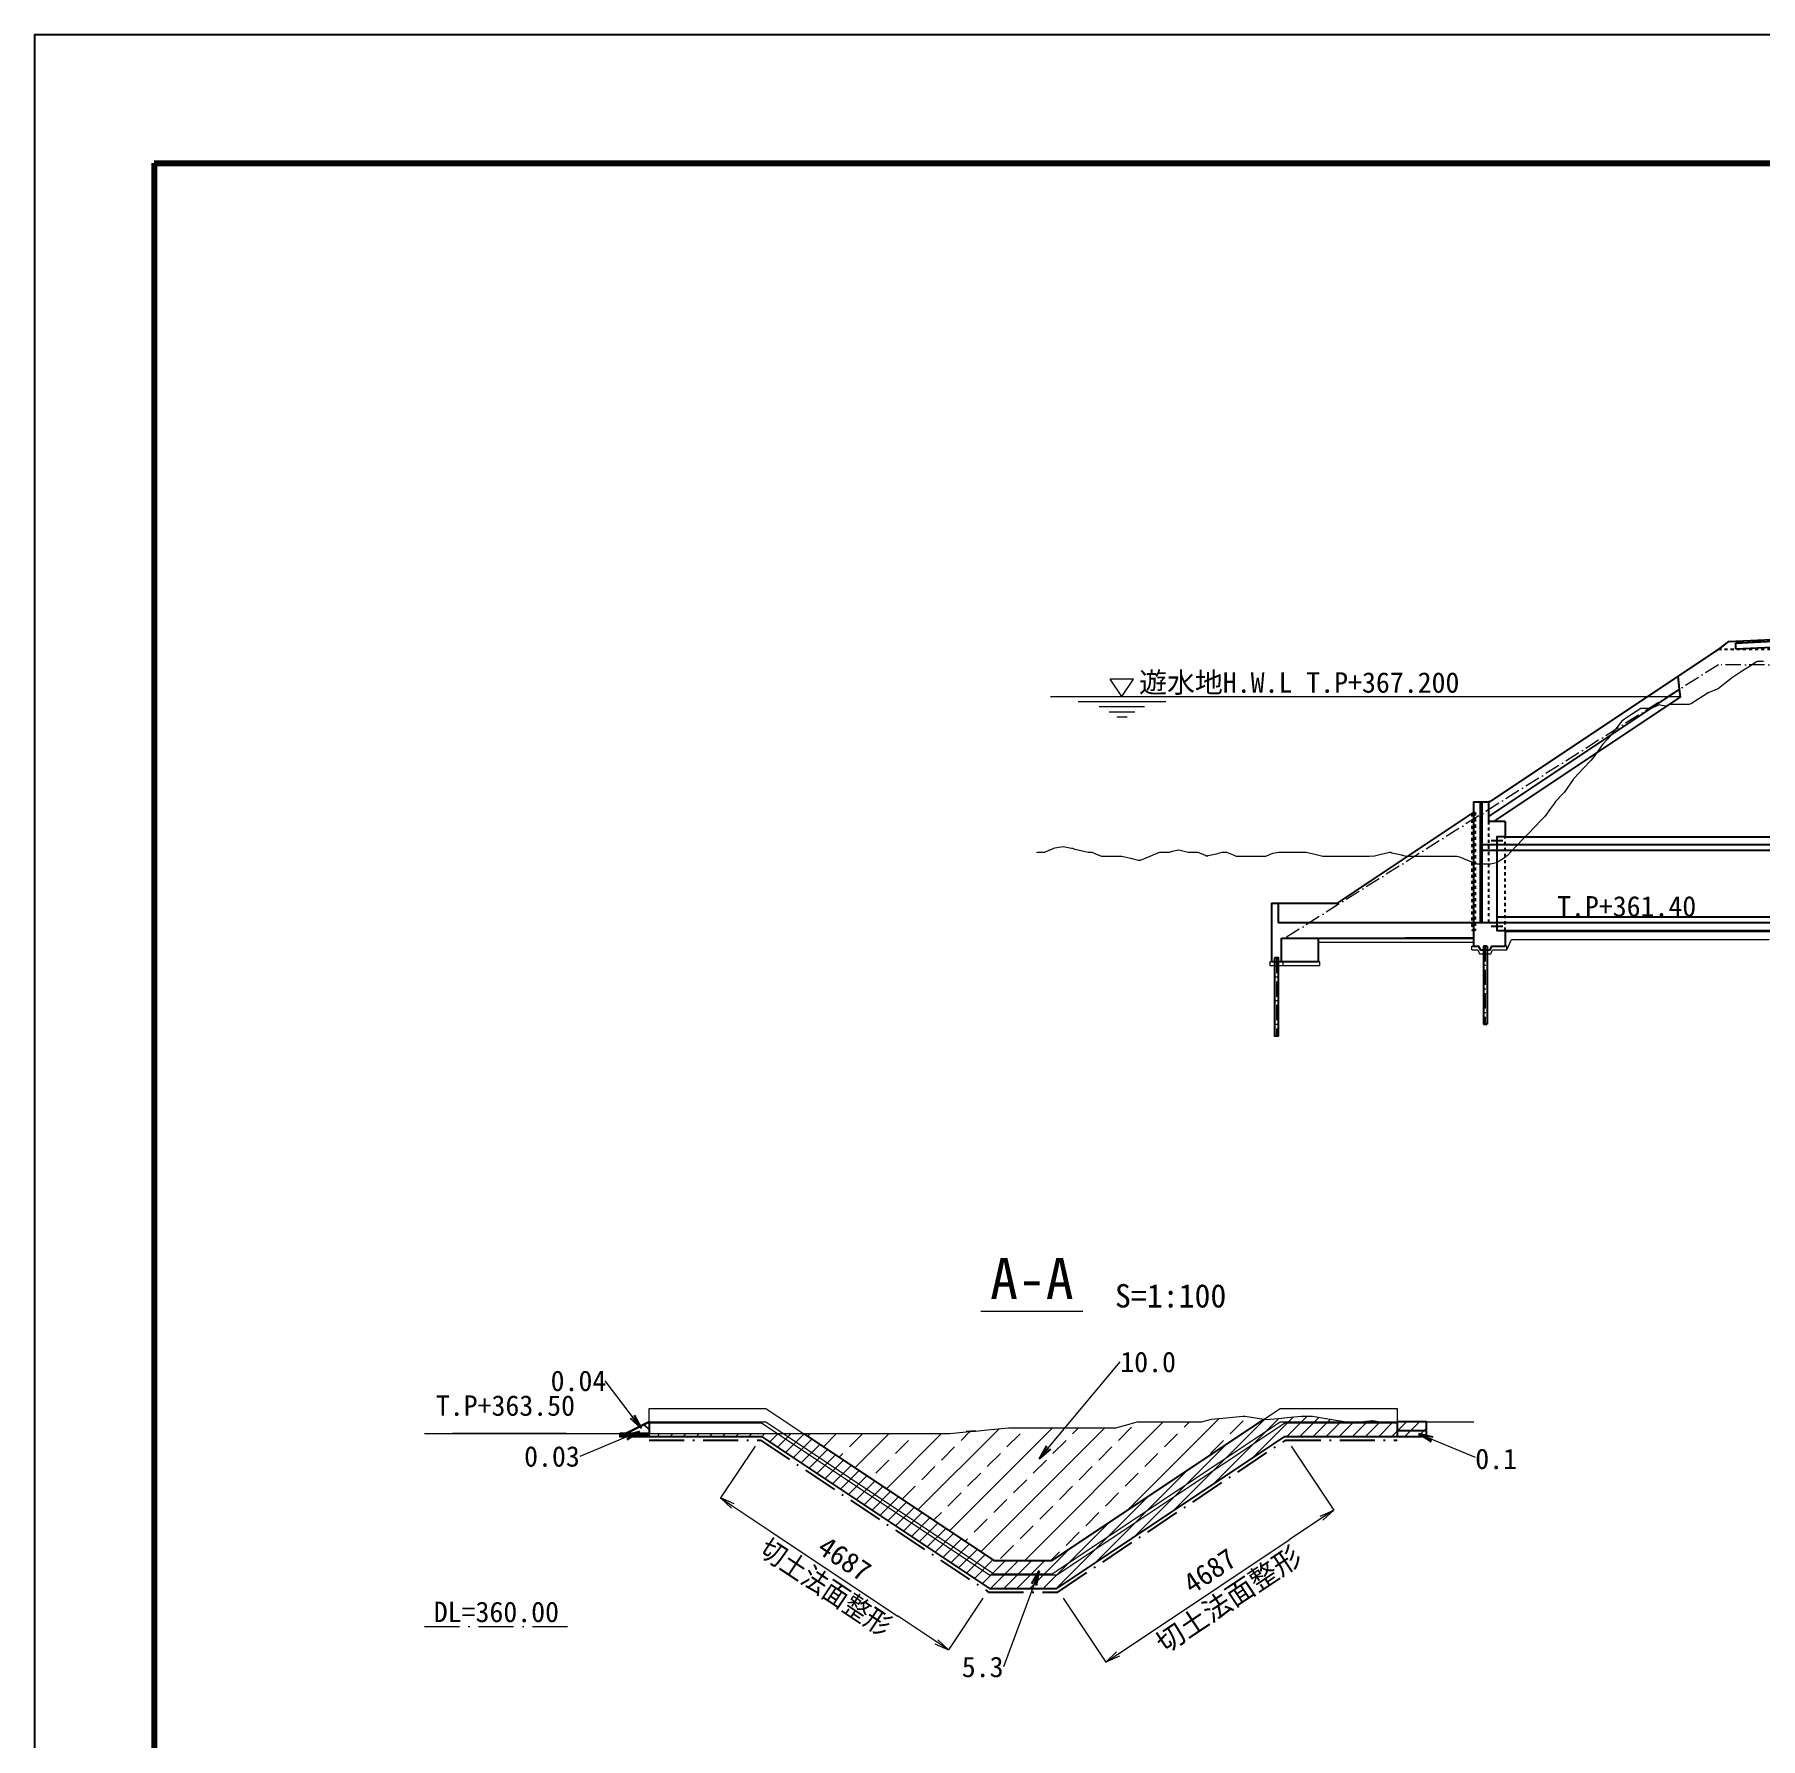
# Model space of a CAD drawing. Header units: millimetres. Extents: x -24094 to 84100, y -59400 to 59400.
# Drawn here: x 0 to 29532, y 30250 to 59400 of the extents above; entities that cross this region are included whole.
import ezdxf
from ezdxf.enums import TextEntityAlignment as Align

# ---------------------------------------------------------------- set-up
doc = ezdxf.new("R2010")
doc.units = ezdxf.units.MM
doc.header["$LTSCALE"] = 100
doc.header["$PDSIZE"] = 300
for name, pattern in [('SXF_一点短鎖線', [9.25, 6, -1.5, 0.25, -1.5]), ('SXF_跳び破線', [12, 6, -6]), ('破線1', [7.5, 6, -1.5])]:
    doc.linetypes.add(name, pattern=pattern)
for name, color, linetype, lineweight in [('D-BGD', 7, 'Continuous', 13), ('D-BMK', 2, 'SXF_一点短鎖線', 13), ('D-BMK-HTXT', 7, 'Continuous', 13), ('D-BYP-STR1', 2, 'Continuous', 13), ('D-BYP-STR2', 6, 'Continuous', 25), ('D-BYP-STR3', 3, 'Continuous', 25), ('D-BYP-STR4', 6, 'Continuous', 25), ('D-BYP-STR6', 2, 'SXF_一点短鎖線', 13), ('D-BYP-STR7', 2, 'Continuous', 13), ('D-BYP-STR8', 150, 'Continuous', 25), ('D-STR', 1, 'Continuous', 13), ('D-STR-HTXT', 7, 'Continuous', 13), ('D-STR-STR8', 3, 'Continuous', 25), ('D-STR-TXT', 7, 'Continuous', 13), ('D-TTL', 2, 'Continuous', 140), ('D-TTL-LINE', 7, 'Continuous', 13), ('D-TTL-TXT', 7, 'Continuous', 13), ('切土法面整形', 4, 'Continuous', 13), ('埋C', 6, 'Continuous', 13), ('床堀', 3, 'Continuous', 13), ('掘削', 4, 'Continuous', 13), ('盛土(W＜2.5)', 5, 'Continuous', 13)]:
    doc.layers.add(name, color=color, linetype=linetype, lineweight=lineweight)
doc.styles.add('MS ゴシック', font='MS Gothic.ttf')
doc.styles.add('ＭＳ ゴシック', font='MS Gothic.ttf')
doc.dimstyles.new('DIM-100-F', dxfattribs={"dimscale": 100, "dimtxt": 3.5, "dimasz": 2.5, "dimexe": 0, "dimexo": 2, "dimgap": 0.8, "dimtad": 1, "dimdec": 0, "dimzin": 0, "dimdsep": 46, "dimtxsty": 'MS ゴシック', "dimblk": 'OPEN', "dimcen": 0.1, "dimclrd": 256, "dimclre": 256, "dimclrt": 256, "dimaunit": 1, "dimadec": 4, "dimazin": 0, "dimtfac": 1, "dimtdec": 0, "dimtmove": 2, "dimatfit": 3, "dimldrblk": 'OPEN', "dimfxl": 1, "dimtolj": 1, "dimtzin": 0, "dimlwd": -1, "dimlwe": -1, "dimarcsym": 0})

# ---------------------------------------------------------------- blocks, each defined once
blk = doc.blocks.new('堤外水路1025')
at = {"layer": 'D-BGD', "linetype": 'Continuous', "lineweight": 13}
blk.add_lwpolyline([(649900, -498296), (649603, -498296), (649534, -498296), (649494, -498306), (649168, -498396), (648918, -498464), (648599, -498551), (648341, -498621), (647992, -498717), (647764, -498796), (647596, -498854), (647188, -498996), (646636, -499091), (646611, -499096), (646593, -499099), (646034, -499251), (645589, -499373), (645458, -499396), (645279, -499396), (644881, -499396), (644586, -499396), (644407, -499396), (644304, -499396), (644041, -499441), (643727, -499410), (643675, -499405), (643582, -499421), (643151, -499496), (642579, -499496), (642574, -499496), (642567, -499498), (641997, -499654), (641576, -499769), (641421, -499826), (641211, -499941), (640844, -500141), (640572, -500290), (640267, -500426), (639855, -500681), (639691, -500771), (639569, -500838), (639114, -501041), (638565, -501286), (638537, -501301), (638499, -501322), (637960, -501656), (637815, -501721), (637562, -501834), (637449, -501884), (637384, -501931), (637143, -502063), (636807, -502271), (636559, -502382), (636230, -502528), (635787, -502726), (635654, -502786), (635555, -502830), (635077, -503043), (634552, -503278), (634500, -503301), (634430, -503320), (633924, -503458), (633548, -503496), (633347, -503496), (633074, -503496), (632770, -503496), (632545, -503457), (632193, -503396), (631718, -503313), (631617, -503303), (631542, -503296), (631223, -503296), (631040, -503296), (630857, -503296), (630538, -503296), (630463, -503296), (630362, -503296), (629887, -503296), (629535, -503296), (629310, -503296), (629006, -503296), (628733, -503296), (628531, -503296), (628157, -503258), (627650, -503208), (627580, -503196), (627528, -503196), (627003, -503248), (626525, -503296), (626426, -503286), (626294, -503296), (625850, -503296), (625521, -503296), (625273, -503296), (624997, -503296), (624696, -503296), (624518, -503296), (624120, -503296), (623581, -503296), (623543, -503296), (623514, -503296), (622966, -503241), (622511, -503196), (622390, -503196), (622225, -503196), (621813, -503196), (621508, -503196), (621236, -503196), (620869, -503196), (620659, -503211), (620504, -503222), (620083, -503296), (619513, -503296), (619506, -503296), (619501, -503296), (618929, -503296), (618497, -503296), (618353, -503296), (618157, -503262), (617776, -503196), (617494, -503196), (617307, -503214), (617199, -503225), (616941, -503251), (616623, -503282), (616574, -503296), (616491, -503273), (616046, -503196), (615487, -503196), (615469, -503196), (615445, -503191), (614892, -503136), (614484, -503166), (614316, -503196), (614089, -503196), (613739, -503196), (613480, -503240), (613162, -503296), (612912, -503339), (612586, -503396), (612477, -503396), (612009, -503349), (611474, -503296), (611432, -503296), (611376, -503296), (610856, -503296), (610470, -503296), (610279, -503296), (610020, -503251), (609702, -503196), (609467, -503196), (609125, -503162), (608664, -503116), (608549, -503096), (608463, -503096), (607972, -503047), (607460, -503084), (607395, -503096), (607308, -503111), (606819, -503196), (606457, -503196), (606367, -503204)], dxfattribs=at)
at = {"layer": 'D-BMK', "linetype": 'SXF_一点短鎖線'}
for p, q in [((633244, -505596), (633244, -507596)), ((620744, -505896), (620744, -507896))]:
    blk.add_line(p, q, dxfattribs=at)
at = {"layer": 'D-BYP-STR1', "linetype": 'Continuous', "lineweight": 25}
for p, q in [((648256, -497819), (650869, -497766)), ((648256, -497969), (648256, -497819)), ((648256, -497969), (650869, -497916)), ((648319, -497818), (648319, -497767))]:
    blk.add_line(p, q, dxfattribs=at)
at = {"layer": 'D-BYP-STR1', "linetype": 'SXF_跳び破線', "lineweight": 25, "ltscale": 0.2}
blk.add_line((647206, -497977), (654206, -497977), dxfattribs=at)
at = {"layer": 'D-BYP-STR2', "linetype": 'Continuous'}
for q in [(647206, -497977), (650869, -497716)]:
    blk.add_line((647819, -497777), q, dxfattribs=at)
at = {"layer": 'D-BYP-STR3', "ltscale": 0.2}
for p, q in [((647206, -497977), (644790, -498667)), ((644790, -498667), (633489, -501896)), ((644886, -499003), (644790, -498667)), ((644886, -499003), (633444, -502273))]:
    blk.add_line(p, q, dxfattribs=at)
at = {"layer": 'D-BYP-STR4'}
for p, q in [((632544, -501896), (633444, -501896)), ((632544, -501896), (632544, -505596)), ((632944, -501896), (632944, -504996)), ((633044, -501896), (633044, -504996)), ((633444, -501896), (633444, -502396)), ((633489, -501896), (633444, -501896)), ((634444, -502396), (633444, -502396)), ((634444, -502396), (634444, -502796)), ((633944, -502996), (633044, -502996)), ((657043, -502996), (633944, -502996)), ((634444, -502796), (656543, -502796)), ((620444, -504496), (620444, -504996)), ((620444, -504496), (624389, -504496)), ((620444, -504996), (620444, -505996)), ((633944, -504996), (620844, -504996)), ((657043, -504996), (633944, -504996)), ((621044, -505396), (632544, -505396)), ((621044, -505996), (621044, -505396)), ((623244, -505396), (623244, -505996)), ((632544, -505396), (628466, -505396)), ((634444, -505196), (634444, -505596)), ((634444, -505196), (656543, -505196)), ((633359, -505596), (633129, -505596)), ((633129, -505596), (633129, -507596)), ((633359, -505596), (633359, -507596)), ((621044, -505996), (620444, -505996)), ((623244, -505996), (621044, -505996)), ((633129, -507596), (633359, -507596))]:
    blk.add_line(p, q, dxfattribs=at)
at = {"layer": 'D-BYP-STR4', "ltscale": 1500}
blk.add_line((624389, -504496), (632544, -502166), dxfattribs=at)
at = {"layer": 'D-BYP-STR4', "linetype": 'SXF_跳び破線', "ltscale": 0.2}
for p, q in [((632444, -502194), (632444, -505196)), ((632544, -502166), (632644, -502166)), ((632644, -502166), (632644, -505196)), ((633444, -502396), (633444, -504996)), ((634444, -505196), (634444, -502796)), ((632644, -505196, -323860), (632444, -505196, -323860))]:
    blk.add_line(p, q, dxfattribs=at)
at = {"layer": 'D-BYP-STR4', "color": 6}
blk.add_line((633944, -503146), (633044, -503146), dxfattribs=at)
at = {"layer": 'D-BYP-STR4', "color": 2}
for p, q in [((634294, -502896), (633594, -502896)), ((657043, -503146), (633944, -503146)), ((633944, -504846), (657043, -504846)), ((634294, -505096), (633594, -505096))]:
    blk.add_line(p, q, dxfattribs=at)
at = {"layer": 'D-BYP-STR4', "linetype": '破線1', "ltscale": 100}
blk.add_line((620844, -504496), (620844, -504996), dxfattribs=at)
at = {"layer": 'D-BYP-STR4', "ltscale": 0.01}
blk.add_line((621098, -504496), (621498, -504496), dxfattribs=at)
at = {"layer": 'D-BYP-STR4'}
for points in [[(634444, -502796), (633944, -502796), (633944, -505196), (634444, -505196)], [(634444, -502796), (633944, -502796), (633944, -505196), (634444, -505196)], [(632544, -505596), (632844, -505596), (632944, -505696), (633544, -505696), (633644, -505596), (634444, -505596)]]:
    blk.add_lwpolyline(points, dxfattribs=at)
blk.add_lwpolyline([(620629, -505896), (620629, -507896), (620859, -507896), (620859, -505896)], close=True, dxfattribs=at)
at = {"layer": 'D-BYP-STR6', "linetype": 'SXF_一点短鎖線'}
blk.add_line((647819, -497777), (653919, -497777), dxfattribs=at)
at = {"layer": 'D-BYP-STR6', "linetype": 'Continuous', "lineweight": 25}
for q in [(633741, -502396), (644886, -499003)]:
    blk.add_line((644941, -499196), q, dxfattribs=at)
at = {"layer": 'D-BYP-STR6', "linetype": 'SXF_一点短鎖線'}
blk.add_lwpolyline([(669244, -505896), (661446, -501997), (654206, -498377), (647206, -498377), (621235, -505396)], dxfattribs=at)
at = {"layer": 'D-BYP-STR7'}
for p, q in [((634444, -505226), (656543, -505226)), ((634544, -505696), (634814, -505426)), ((634814, -505426), (650243, -505426)), ((623244, -505496), (632544, -505496)), ((632944, -505696), (633544, -505696))]:
    blk.add_line(p, q, dxfattribs=at)
for points in [[(632444, -505696), (632444, -505596), (632544, -505596)], [(632444, -505696), (632802, -505696), (632902, -505796), (633585, -505796), (633685, -505696), (634544, -505696)], [(634544, -505696), (634544, -505596), (634444, -505596)], [(620444, -505996), (620344, -505996), (620344, -506096), (621142, -506096), (621142, -505996), (621042, -505996)], [(620344, -506096), (623344, -506096), (623344, -505996), (623244, -505996)]]:
    blk.add_lwpolyline(points, dxfattribs=at)
blk = doc.blocks.new('_Open')
at = {"color": 0, "linetype": 'ByBlock', "lineweight": -2}
for p, q in [((-1, 0.17), (0, 0)), ((-1, -0.17), (0, 0)), ((0, 0), (-1, 0))]:
    blk.add_line(p, q, dxfattribs=at)
blk = doc.blocks.new('*D15')
at = {"layer": 'Defpoints', "color": 0, "transparency": 16777216}
for p in [(12440, 35416), (16340, 32816), (15639, 31765)]:
    blk.add_point(p, dxfattribs=at)
at = {"layer": '切土法面整形', "transparency": 16777216}
for p, q in [((12329, 35249), (11739, 34365)), ((11947, 34226), (12615, 33781)), ((16229, 32649), (15639, 31765)), ((15431, 31904), (14764, 32349))]:
    blk.add_line(p, q, dxfattribs=at)
at = {"layer": '切土法面整形', "transparency": 16777216, "xscale": 250, "yscale": 250, "zscale": 250}
for p, rotation in [((11739, 34365), 146.3099324740218), ((15639, 31765), 326.3099324740218)]:
    blk.add_blockref('_Open', p, dxfattribs=dict(at, rotation=rotation))
at = {"layer": '切土法面整形', "transparency": 16777216, "insert": (13689, 33065), "char_height": 350, "attachment_point": 5, "rotation": 326.3099, "style": 'MS ゴシック'}
blk.add_mtext('\\A1;4687\\P{\\A0;\\W0.9;切土法面整形}', dxfattribs=at)
blk = doc.blocks.new('*D16')
at = {"layer": 'Defpoints', "color": 0, "transparency": 16777216}
for p in [(21391, 35416), (22231, 34156), (17491, 32816)]:
    blk.add_point(p, dxfattribs=at)
at = {"layer": '切土法面整形', "transparency": 16777216}
for p, q in [((21502, 35249), (22231, 34156)), ((22023, 34017), (21467, 33647)), ((17602, 32649), (18331, 31556)), ((18539, 31694), (19095, 32065))]:
    blk.add_line(p, q, dxfattribs=at)
at = {"layer": '切土法面整形', "transparency": 16777216, "xscale": 250, "yscale": 250, "zscale": 250}
for p, rotation in [((22231, 34156), 33.69006752597821), ((18331, 31556), 213.6900675259782)]:
    blk.add_blockref('_Open', p, dxfattribs=dict(at, rotation=rotation))
at = {"layer": '切土法面整形', "transparency": 16777216, "insert": (20281, 32856), "char_height": 350, "attachment_point": 5, "rotation": 33.6901, "style": 'MS ゴシック'}
blk.add_mtext('\\A1;4687\\P切土法面整形', dxfattribs=at)

msp = doc.modelspace()

# ---------------------------------------------------------------- hatches: boundary and pattern name
at = {"layer": 'D-BYP-STR2'}
h = msp.add_hatch(dxfattribs=at)
h.set_pattern_fill('ANSI31', color=256, scale=10, angle=135)
h.set_pattern_definition([(180, (-372660.473, 538464.703), (-5e-15, -31.75), [])])
h.paths.add_polyline_path([(10515.23, 35465.56), (10015.23, 35465.56), (10015.23, 35415.56), (10515.23, 35415.56)])
h = msp.add_hatch(dxfattribs=at)
h.set_pattern_fill('ANSI31', color=256, scale=50, angle=135)
h.set_pattern_definition([(180, (-372660.47, 538594.7), (-1e-14, -158.75), [])])
h.paths.add_polyline_path([(23815.23, 35665.56), (23315.23, 35665.56), (23315.23, 35415.56), (23815.23, 35415.56)])
at = {"layer": 'D-BYP-STR8'}
h = msp.add_hatch(dxfattribs=at)
h.set_pattern_fill('ANSI37', color=256, scale=100)
h.set_pattern_definition([(45, (-372660.47, 538594.7), (-224.5064, 224.5064), []), (135, (-372660.47, 538594.7), (-224.5064, -224.5064), [])])
h.paths.add_polyline_path([(10515.23, 35465.56), (10515.23, 35665.56), (10115.23, 35465.56)])
at = {"layer": '床堀'}
h = msp.add_hatch(dxfattribs=at)
h.set_pattern_fill('ANSI31', color=3, scale=50)
h.set_pattern_definition([(45, (-492653.5, 503325.16), (-112.2532, 112.2532), [])])
h.paths.add_polyline_path([(21390.92, 35415.56), (23815.23, 35415.56), (23815.23, 35665.56), (22530.76, 35665.56), (22443.3, 35665.56), (22164.55, 35713.9), (21866.59, 35765.56), (21798.34, 35765.56), (21679.6, 35765.56), (21432.12, 35740.89), (21289.87, 35726.72), (21065.91, 35704.39), (21037.03, 35709.4), (17415.23, 33294.87), (16415.23, 33294.87), (13159.2, 35465.56), (13009.22, 35465.56), (12649.79, 35465.56), (12276.8, 35465.56), (12062.4, 35465.56), (11910.59, 35465.56), (11646.48, 35465.56), (11544.37, 35465.56), (11485.68, 35465.56), (11178.16, 35465.56), (10908.96, 35465.56), (10811.95, 35465.56), (10643.17, 35465.56), (10445.73, 35465.56), (10332.25, 35465.56), (10079.52, 35465.56), (10015.23, 35465.56), (10015.23, 35415.56), (12439.54, 35415.56), (16339.54, 32815.56), (17490.92, 32815.56)])
at = {"layer": '掘削'}
h = msp.add_hatch(dxfattribs=at)
h.set_pattern_fill('ANSI33', color=256, scale=100)
h.set_pattern_definition([(45, (-492653.5, 498954.84), (-449.0128, 449.0128), []), (45, (-492204.5, 498954.84), (-449.0128, 449.0128), [317.5, -158.75])])
h.paths.add_polyline_path([(21037.03, 35709.4), (20713.15, 35765.56), (20676.29, 35765.56), (20333.48, 35731.39), (20136.44, 35711.75), (19967.27, 35665.56), (19672.97, 35665.56), (19601.06, 35665.56), (19559.72, 35665.56), (19234.85, 35665.56), (18983, 35665.56), (18868.63, 35665.56), (18669.66, 35611.23), (18502.42, 35565.56), (18406.29, 35565.56), (18136.21, 35565.56), (17829.57, 35565.56), (17769.99, 35565.56), (17666.35, 35565.56), (17403.78, 35565.56), (17252.85, 35565.56), (17037.57, 35565.56), (16915.23, 35565.56), (16663.04, 35565.56), (16305.14, 35529.89), (16099.42, 35509.38), (15938.93, 35493.39), (15659.73, 35465.56), (15572.72, 35465.56), (15522.7, 35465.56), (15337.45, 35465.56), (14945.98, 35465.56), (14840.29, 35465.56), (14656.42, 35465.56), (14474.08, 35465.56), (14369.27, 35465.56), (14107.86, 35465.56), (13792.55, 35465.56), (13741.65, 35465.56), (13653.1, 35465.56), (13375.44, 35465.56), (13215.83, 35465.56), (13159.2, 35465.56), (16415.23, 33294.87), (17415.23, 33294.87)])

# ---------------------------------------------------------------- linework, layer by layer
at = {"layer": 'D-BGD', "color": 7, "linetype": 'Continuous', "lineweight": 13}
msp.add_lwpolyline([(6671.88, 35465.56), (6795.08, 35465.56), (6816.33, 35465.56), (6853.3, 35465.56), (7182.54, 35465.56), (7371.79, 35465.56), (7548.75, 35465.56), (7856.61, 35465.56), (7914.96, 35465.56), (7948.51, 35465.56), (8281.18, 35465.56), (8525.23, 35465.56), (8859.92, 35465.56), (9101.94, 35465.56), (7149.82, 35465.56), (7448.66, 35465.56), (7516.03, 35465.56), (7633.23, 35465.56), (7882.24, 35465.56), (8025.38, 35465.56), (8248.46, 35465.56), (8602.09, 35465.56), (8614.67, 35465.56), (8636.54, 35465.56), (8980.88, 35465.56), (9178.81, 35465.56), (9347.09, 35465.56), (9639.86, 35465.56), (9713.31, 35465.56), (9755.53, 35465.56), (10079.52, 35465.56), (10332.25, 35465.56), (10445.73, 35465.56), (10643.17, 35465.56), (10811.95, 35465.56), (10908.96, 35465.56), (11178.16, 35465.56), (11485.68, 35465.56), (11544.37, 35465.56), (11646.48, 35465.56), (11910.59, 35465.56), (12062.4, 35465.56), (12276.8, 35465.56), (12639.11, 35465.56), (12643.01, 35465.56), (12649.79, 35465.56), (13009.22, 35465.56), (13215.83, 35465.56), (13375.44, 35465.56), (13653.1, 35465.56), (13741.65, 35465.56), (13792.55, 35465.56), (14107.86, 35465.56), (14369.27, 35465.56), (14474.08, 35465.56), (14656.42, 35465.56), (14840.29, 35465.56), (14945.98, 35465.56), (15337.45, 35465.56), (15522.7, 35465.56), (15572.72, 35465.56), (15659.73, 35465.56), (15938.93, 35493.39), (16099.42, 35509.38), (16305.14, 35529.89), (16663.04, 35565.56), (16671.35, 35565.56), (16676.13, 35565.56), (16915.23, 35565.56), (17037.57, 35565.56), (17252.85, 35565.56), (17403.78, 35565.56), (17666.35, 35565.56), (17769.99, 35565.56), (17829.57, 35565.56), (18136.21, 35565.56), (18406.29, 35565.56), (18502.42, 35565.56), (18669.66, 35611.23), (18868.63, 35665.56), (18983, 35665.56), (19234.85, 35665.56), (19559.72, 35665.56), (19601.06, 35665.56), (19672.97, 35665.56), (19967.27, 35665.56), (20136.44, 35711.75), (20333.48, 35731.39), (20676.29, 35765.56), (20699.7, 35765.56), (20713.15, 35765.56), (21065.91, 35704.39), (21289.87, 35726.72), (21432.12, 35740.89), (21679.6, 35765.56), (21798.34, 35765.56), (21866.59, 35765.56), (22164.55, 35713.9), (22443.3, 35665.56), (22530.76, 35665.56), (22682.91, 35665.56), (22896.97, 35686.9), (23020.02, 35665.56), (23475.77, 35665.56), (23596.74, 35665.56), (23629.4, 35665.56), (23686.22, 35665.56), (23995.61, 35665.56), (24173.46, 35665.56), (24361.83, 35665.56), (24629.53, 35665.56)], dxfattribs=at)
at = {"layer": 'D-BMK'}
msp.add_line((6671.88, 32165.56), (9171.88, 32165.56), dxfattribs=at)
at = {"layer": 'D-BYP-STR2'}
msp.add_line((10515.23, 35665.56), (10115.23, 35465.56), dxfattribs=at)
for points in [[(10015.23, 35465.56), (10015.23, 35415.56), (10515.23, 35415.56), (10515.23, 35465.56), (10015.23, 35465.56)], [(23315.23, 35665.56), (23315.23, 35415.56), (23815.23, 35415.56), (23815.23, 35665.56), (23315.23, 35665.56)]]:
    msp.add_lwpolyline(points, dxfattribs=at)
at = {"layer": 'D-BYP-STR8'}
msp.add_line((16099.42, 35509.38), (15938.93, 35493.39), dxfattribs=at)
msp.add_lwpolyline([(10115.23, 35465.56), (10515.23, 35665.56), (10515.23, 35665.56), (10515.23, 35465.56), (10115.23, 35465.56)], dxfattribs=at)
at = {"layer": 'D-STR'}
for points in [[(16339.54, 33044.87), (12439.54, 35644.87), (10515.23, 35644.87), (10515.23, 35894.87), (12515.23, 35894.87), (16415.23, 33294.87), (17415.23, 33294.87), (21315.23, 35894.87), (23315.23, 35894.87), (23315.23, 35644.87), (21390.92, 35644.87), (17490.92, 33044.87)], [(16339.54, 32815.56), (12439.54, 35415.56), (10515.23, 35415.56), (10515.23, 35665.56), (12515.23, 35665.56), (16415.23, 33065.56), (17415.23, 33065.56), (21315.23, 35665.56), (23315.23, 35665.56), (23315.23, 35415.56), (21390.92, 35415.56), (17490.92, 32815.56)]]:
    msp.add_lwpolyline(points, close=True, dxfattribs=at)
at = {"layer": 'D-STR-HTXT'}
for p, q in [((18805.32, 48372.66), (18405.32, 48372.66)), ((18605.32, 48072.66), (18405.32, 48372.66)), ((18605.32, 48072.66), (18805.32, 48372.66)), ((17382.55, 48072.66), (28165.3, 48072.66)), ((19355.32, 47984.66), (17855.32, 47984.66)), ((18995.32, 47896.66), (18215.32, 47896.66)), ((18825.32, 47808.66), (18385.32, 47808.66)), ((18693.32, 47720.66), (18517.32, 47720.66))]:
    msp.add_line(p, q, dxfattribs=at)
at = {"layer": 'D-STR-STR8'}
for p, q in [((10015.23, 35465.56), (10015.23, 35415.56)), ((23815.23, 35415.56), (23815.23, 35665.56)), ((10015.23, 35415.56), (12439.54, 35415.56)), ((12439.54, 35415.56), (16339.54, 32815.56)), ((17490.92, 32815.56), (21390.92, 35415.56)), ((21390.92, 35415.56), (23815.23, 35415.56)), ((16339.54, 32815.56), (17490.92, 32815.56))]:
    msp.add_line(p, q, dxfattribs=at)
msp.add_lwpolyline([(13159.2, 35465.56), (16415.23, 33294.87), (17415.23, 33294.87), (21037.03, 35709.4)], dxfattribs=at)
at = {"layer": 'D-TTL'}
for q in [(82050, 57200), (2050, 2200)]:
    msp.add_line((2050, 57200), q, dxfattribs=at)
at = {"layer": 'D-TTL-LINE'}
msp.add_line((16192.23, 37557.54), (17938.23, 37557.54), dxfattribs=at)
at = {"layer": 'Defpoints', "color": 1}
for q in [(0, 0), (84100, 59400)]:
    msp.add_line((0, 59400), q, dxfattribs=at)
at = {"layer": 'Defpoints', "linetype": 'SXF_一点短鎖線'}
msp.add_lwpolyline([(10515.23, 35355.56), (12421.37, 35355.56), (16321.37, 32755.56), (17509.09, 32755.56), (21409.09, 35355.56), (23315.23, 35355.56)], dxfattribs=at)
at = {"layer": '切土法面整形'}
for p, q in [((12598.13, 33792.3), (14780.15, 32337.62)), ((19094.54, 32064.71), (21467.24, 33646.51))]:
    msp.add_line(p, q, dxfattribs=at)

# ---------------------------------------------------------------- block references
at = {"layer": 'D-STR', "xscale": 0.2857142857142857, "yscale": 0.6666666666666666}
msp.add_blockref('堤外水路1025', (-156103.58, 380869.69), dxfattribs=at)

# ---------------------------------------------------------------- texts
at = {"layer": 'D-BMK-HTXT', "style": 'MS ゴシック'}
msp.add_text('DL=360.00', height=350, dxfattribs=at).set_placement((6831.65, 32240.56))
at = {"layer": 'D-STR-TXT', "style": 'ＭＳ ゴシック'}
msp.add_text('遊水地H.W.L T.P+367.200', height=350, dxfattribs=at).set_placement((18900.83, 48140.42))
for s, p in [('T.P+361.40', (27242.71, 44206)), ('T.P+363.50', (8057.34, 35665.56))]:
    msp.add_text(s, height=350, dxfattribs=at).set_placement(p, align=Align.BOTTOM_CENTER)
at = {"layer": 'D-TTL-TXT', "style": 'MS ゴシック'}
for s, height, p in [('A-A', 700, (17065.23, 37557.54)), ('S=1:100', 400, (19440.47, 37502.72))]:
    msp.add_text(s, height=height, dxfattribs=at).set_placement(p, align=Align.BOTTOM_CENTER)
at = {"layer": '埋C', "style": 'ＭＳ ゴシック'}
for s, p in [('0.03', (9329.71, 35075.52)), ('0.1', (25366.45, 35034.27))]:
    msp.add_text(s, height=350, dxfattribs=at).set_placement(p, align=Align.MIDDLE_RIGHT)
at = {"layer": '床堀', "style": 'ＭＳ ゴシック'}
msp.add_text('5.3', height=350, dxfattribs=at).set_placement((16580.46, 31474.36), align=Align.MIDDLE_RIGHT)
at = {"layer": '掘削', "style": 'ＭＳ ゴシック'}
msp.add_text('10.0', height=350, dxfattribs=at).set_placement((18578.34, 36691.64), align=Align.MIDDLE_LEFT)
at = {"layer": '盛土(W＜2.5)', "style": 'ＭＳ ゴシック'}
msp.add_text('0.04', height=350, dxfattribs=at).set_placement((8831.03, 36369.03), align=Align.MIDDLE_LEFT)

# ---------------------------------------------------------------- dimensions: what is measured, and where the dimension line sits
at = {"layer": '切土法面整形'}
for base, p1, p2, angle, text, picture, middle in [((15639.14, 31764.96), (12439.54, 35415.56), (16339.54, 32815.56), 326.309932, '<>\\P{\\A0;\\W0.9;切土法面整形}', '*D15', (13689.14, 33064.96)), ((22230.89, 34155.61), (17490.92, 32815.56), (21390.92, 35415.56), 33.690068, '<>\\P切土法面整形', '*D16', (20280.89, 32855.61))]:
    dim = msp.add_linear_dim(base=base, p1=p1, p2=p2, angle=angle, text=text, dimstyle='DIM-100-F', dxfattribs=at)
    dim.commit()
    dim.dimension.update_dxf_attribs({"geometry": picture, "text_midpoint": middle, "dimtype": 161})

# ---------------------------------------------------------------- leaders
at = {"layer": '埋C'}
for points in [[(10354.38, 35502.25), (9329.71, 35075.52)], [(23686.2, 35461), (24649.62, 35059.77)]]:
    msp.add_leader(points, dimstyle='DIM-100-F', override={"dimgap": 0.8, "dimtad": 0, "dimarcsym": 2}, dxfattribs=at)
at = {"layer": '床堀'}
msp.add_leader([(17192.32, 33118.92), (16580.46, 31474.36)], dimstyle='DIM-100-F', override={"dimgap": 0.8, "dimtad": 0, "dimarcsym": 2}, dxfattribs=at)
at = {"layer": '掘削'}
msp.add_leader([(17190.44, 35036.75), (18578.34, 36691.64)], dimstyle='DIM-100-F', override={"dimgap": 0.8, "dimtad": 0, "dimarcsym": 2}, dxfattribs=at)
at = {"layer": '盛土(W＜2.5)'}
msp.add_leader([(10377.93, 35555.73), (9761.65, 36369.03)], dimstyle='DIM-100-F', override={"dimgap": 0.8, "dimtad": 0, "dimarcsym": 2}, dxfattribs=at)

doc.saveas('drawing.dxf')
